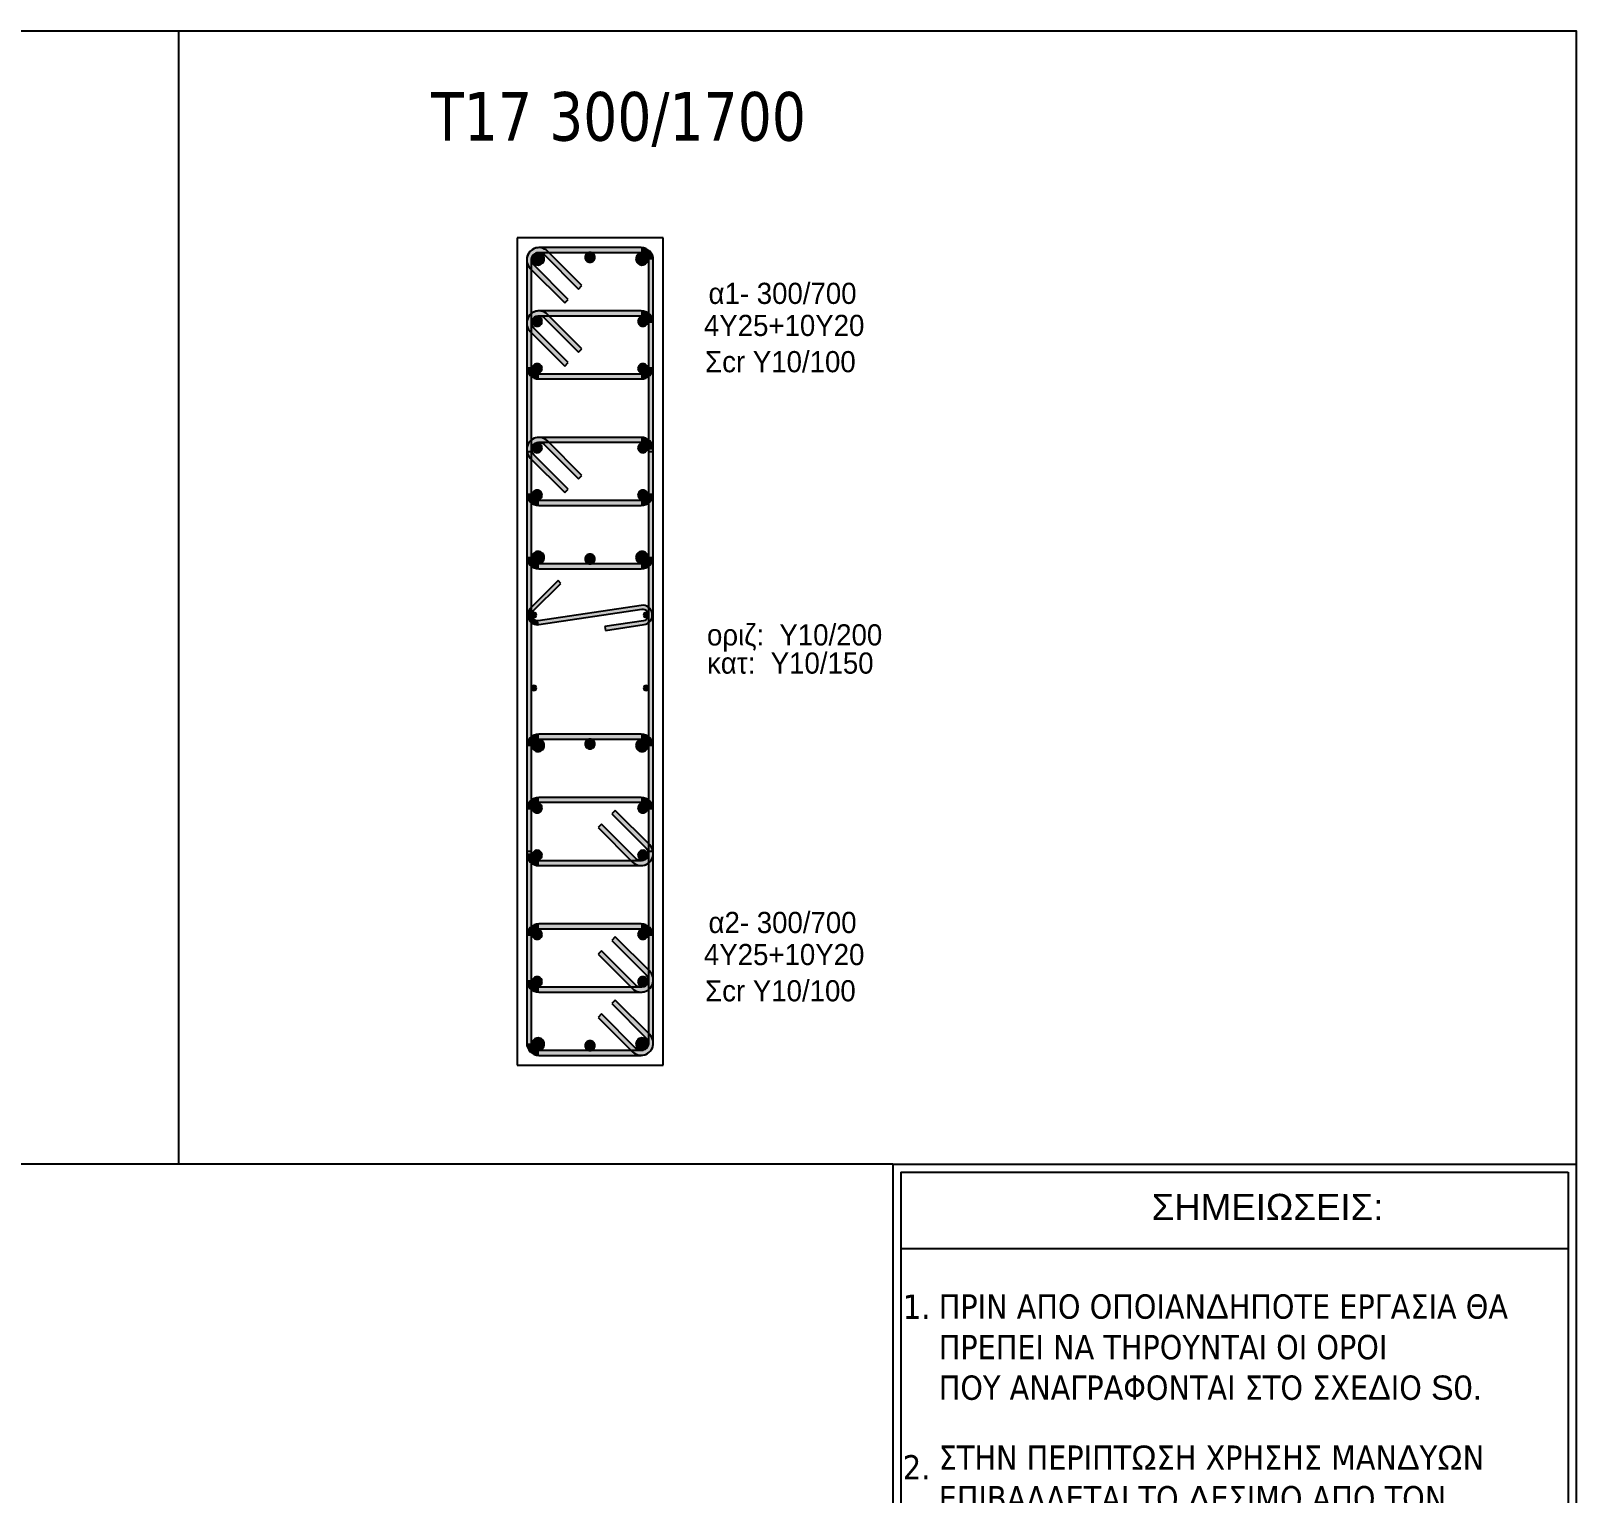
# Model space of a CAD drawing. Header units: millimetres. Extents: x -2171 to 1563, y -1758 to -1505.
# Drawn here: x -1523.4 to -1507.53, y -1605.28 to -1590.25 of the extents above; entities that cross this region are included whole.
import ezdxf

# ---------------------------------------------------------------- set-up
doc = ezdxf.new("R2010")
doc.units = ezdxf.units.MM
for name, color, linetype in [('-S-A3 PAGE', 3, 'Continuous'), ('-S_TEXT', 3, 'Continuous'), ('Col_Det', 7, 'Continuous'), ('Col_Det_Fill', 7, 'Continuous'), ('Geo_Col_Pro_1', 7, 'Continuous'), ('pinakaki', 153, 'Continuous')]:
    doc.layers.add(name, color=color, linetype=linetype)
doc.styles.add('S1Arl22_b_934_161', font='arial.ttf', dxfattribs={"width": 0.933629, "height": 0.002175})
doc.styles.get("Standard").update_dxf_attribs({"font": 'tahoma.ttf'})

# ---------------------------------------------------------------- blocks, each defined once
blk = doc.blocks.new('PINAKAKI')
at = {"layer": '-S-A3 PAGE', "ltscale": 5}
blk.add_line((121995.588, -208359.262), (121988.733, -208359.262), dxfattribs=at)
at = {"color": 0}
for p, q in [((121988.65, -208358.392), (121988.65, -208373.351)), ((121988.65, -208358.392), (121995.67, -208358.392)), ((121995.67, -208358.392), (121995.669, -208370.631)), ((121988.733, -208358.475), (121988.733, -208370.548)), ((121988.733, -208358.475), (121995.588, -208358.475)), ((121995.588, -208358.475), (121995.588, -208370.548))]:
    blk.add_line(p, q, dxfattribs=at)
at = {"layer": '-S_TEXT', "color": 3}
for s, p in [('1.', (121988.755, -208359.983)), ('2.', (121988.755, -208361.633))]:
    blk.add_text(s, height=0.25, dxfattribs=at).set_placement(p)
at = {"layer": '-S_TEXT', "color": 3, "char_height": 0.25, "attachment_point": 1}
for s, insert in [('ΠΡΙΝ ΑΠΟ ΟΠΟΙΑΝ{\\fArial|b0|i0|c186|p34;Δ}ΗΠΟΤΕ ΕΡΓΑΣΙΑ ΘΑ ΠΡΕΠΕΙ ΝΑ ΤΗΡΟΥΝΤΑΙ ΟΙ ΟΡΟΙ\\PΠΟΥ ΑΝΑΓΡΑΦΟΝΤΑΙ ΣΤΟ ΣΧΕ{\\fArial|b0|i0|c186|p34;Δ}ΙΟ {\\fArial|b0|i0|c186|p34;S0.}', (121989.123, -208359.731)), ('ΣΤΗΝ ΠΕΡΙΠΤ{\\fArial|b0|i0|c186|p34;Ω}ΣΗ ΧΡΗΣΗΣ ΜΑΝ{\\fArial|b0|i0|c186|p34;Δ}Υ{\\fArial|b0|i0|c186|p34;Ω}Ν ΕΠΙΒΑΛΛΕΤΑΙ ΤΟ {\\fArial|b0|i0|c186|p34;Δ}ΕΣΙΜΟ ΑΠΟ ΤΟΝ ΤΕΧΝΙΚΟ ΟΠΛΙΣΜΟΥ {\\fArial|b0|i0|c186|p34;(}ΣΙ{\\fArial|b0|i0|c186|p34;Δ}ΕΡΑ{\\fArial|b0|i0|c186|p34;) }ΚΑΤΑ ΜΗΚΟΣ ΤΟΥ {\\fArial|b0|i0|c186|p34;Δ}ΟΜΙΚΟΥ ΣΤΟΙΧΕΙΟΥ ΜΕ ΤΟΝ {\\fArial|b0|i0|c186|p34;Δ}ΙΑΜΗΚΗ ΟΠΛΙΣΜΟ{\\fArial|b0|i0|c186|p34;- }ΒΛΕΠ{\\fArial|b0|i0|c186|p34;Ω }ΣΧΕ{\\fArial|b0|i0|c186|p34;Δ}ΙΑ ΛΕΠΤΟΜΕΡΕΙΩΝ', (121989.123, -208361.284))]:
    blk.add_mtext_dynamic_manual_height_columns(s, width=6.38621, gutter_width=1, heights=[0], dxfattribs=dict(at, insert=insert))
at = {"layer": 'pinakaki', "ltscale": 0.005, "insert": (121991.31, -208358.698), "char_height": 0.26955, "width": 6.67467, "attachment_point": 1}
blk.add_mtext('{\\fArial|b0|i0|c161|p34;ΣΗΜΕΙΩΣΕΙΣ:}', dxfattribs=at)

msp = doc.modelspace()

# ---------------------------------------------------------------- hatches: boundary and pattern name
at = {"layer": 'Col_Det_Fill'}
for color, points in [(252, [(-1518.13, -1592.5488), (-1518.0946, -1592.5134, 0.6681786), (-1518.308, -1592.6018), (-1518.258, -1592.6018, -0.6681786)]), (252, [(-1518.183, -1592.5268), (-1518.183, -1592.4768, 0.6681786), (-1518.2714, -1592.6902), (-1518.236, -1592.6549, -0.6681786)]), (12, [(-1518.1918, -1592.5305, 0.4142136), (-1518.2543, -1592.593, 0.4142136), (-1518.1918, -1592.6555, 0.4142136), (-1518.1293, -1592.593, 0.4142136)]), (252, [(-1517.133, -1592.5268), (-1517.133, -1592.4768), (-1518.183, -1592.4768), (-1518.183, -1592.5268)]), (252, [(-1517.7764, -1592.9023), (-1517.7411, -1592.867), (-1518.0946, -1592.5134), (-1518.13, -1592.5488)]), (12, [(-1517.658, -1592.5268, 0.4142136), (-1517.708, -1592.5768, 0.4142136), (-1517.658, -1592.6268, 0.4142136), (-1517.608, -1592.5768, 0.4142136)]), (12, [(-1517.1242, -1592.5305, 0.4142136), (-1517.1867, -1592.593, 0.4142136), (-1517.1242, -1592.6555, 0.4142136), (-1517.0617, -1592.593, 0.4142136)]), (252, [(-1517.058, -1592.6018), (-1517.008, -1592.6018, 0.4142136), (-1517.133, -1592.4768), (-1517.133, -1592.5268, -0.4142136)]), (252, [(-1518.258, -1592.6018), (-1518.308, -1592.6018), (-1518.308, -1595.6518), (-1518.258, -1595.6518)]), (252, [(-1518.236, -1592.6549), (-1518.2714, -1592.6902), (-1517.9178, -1593.0438), (-1517.8825, -1593.0084)]), (252, [(-1517.058, -1595.6518), (-1517.008, -1595.6518), (-1517.008, -1592.6018), (-1517.058, -1592.6018)]), (252, [(-1518.13, -1593.1988), (-1518.0946, -1593.1634, 0.6681786), (-1518.308, -1593.2518), (-1518.258, -1593.2518, -0.6681786)]), (252, [(-1518.183, -1593.1768), (-1518.183, -1593.1268, 0.6681786), (-1518.2714, -1593.3402), (-1518.236, -1593.3049, -0.6681786)]), (252, [(-1517.133, -1593.1768), (-1517.133, -1593.1268), (-1518.183, -1593.1268), (-1518.183, -1593.1768)]), (252, [(-1517.7764, -1593.5523), (-1517.7411, -1593.517), (-1518.0946, -1593.1634), (-1518.13, -1593.1988)]), (252, [(-1517.058, -1593.2518), (-1517.008, -1593.2518, 0.4142136), (-1517.133, -1593.1268), (-1517.133, -1593.1768, -0.4142136)]), (252, [(-1518.258, -1593.2518), (-1518.308, -1593.2518), (-1518.308, -1593.7018), (-1518.258, -1593.7018)]), (252, [(-1518.236, -1593.3049), (-1518.2714, -1593.3402), (-1517.9178, -1593.6938), (-1517.8825, -1593.6584)]), (56, [(-1518.2007, -1593.1841, 0.4142136), (-1518.2507, -1593.2341, 0.4142136), (-1518.2007, -1593.2841, 0.4142136), (-1518.1507, -1593.2341, 0.4142136)]), (56, [(-1517.1153, -1593.1841, 0.4142136), (-1517.1653, -1593.2341, 0.4142136), (-1517.1153, -1593.2841, 0.4142136), (-1517.0653, -1593.2341, 0.4142136)]), (252, [(-1517.058, -1593.7018), (-1517.008, -1593.7018), (-1517.008, -1593.2518), (-1517.058, -1593.2518)]), (252, [(-1518.258, -1593.7018), (-1518.308, -1593.7018, 0.4142136), (-1518.183, -1593.8268), (-1518.183, -1593.7768, -0.4142136)]), (56, [(-1518.2007, -1593.6695, 0.4142136), (-1518.2507, -1593.7195, 0.4142136), (-1518.2007, -1593.7695, 0.4142136), (-1518.1507, -1593.7195, 0.4142136)]), (252, [(-1518.183, -1593.7768), (-1518.183, -1593.8268), (-1517.133, -1593.8268), (-1517.133, -1593.7768)]), (56, [(-1517.1153, -1593.6695, 0.4142136), (-1517.1653, -1593.7195, 0.4142136), (-1517.1153, -1593.7695, 0.4142136), (-1517.0653, -1593.7195, 0.4142136)]), (252, [(-1517.133, -1593.7768), (-1517.133, -1593.8268, 0.4142136), (-1517.008, -1593.7018), (-1517.058, -1593.7018, -0.4142136)]), (252, [(-1518.13, -1594.4988), (-1518.0946, -1594.4634, 0.6681786), (-1518.308, -1594.5518), (-1518.258, -1594.5518, -0.6681786)]), (252, [(-1518.183, -1594.4768), (-1518.183, -1594.4268, 0.6681786), (-1518.2714, -1594.6402), (-1518.236, -1594.6049, -0.6681786)]), (252, [(-1517.133, -1594.4768), (-1517.133, -1594.4268), (-1518.183, -1594.4268), (-1518.183, -1594.4768)]), (252, [(-1517.058, -1594.5518), (-1517.008, -1594.5518, 0.4142136), (-1517.133, -1594.4268), (-1517.133, -1594.4768, -0.4142136)]), (252, [(-1518.258, -1594.5518), (-1518.308, -1594.5518), (-1518.308, -1595.0018), (-1518.258, -1595.0018)]), (252, [(-1518.258, -1594.5753), (-1518.308, -1594.5753), (-1518.308, -1598.6784), (-1518.258, -1598.6784)]), (56, [(-1518.2007, -1594.4841, 0.4142136), (-1518.2507, -1594.5341, 0.4142136), (-1518.2007, -1594.5841, 0.4142136), (-1518.1507, -1594.5341, 0.4142136)]), (252, [(-1517.7764, -1594.8523), (-1517.7411, -1594.817), (-1518.0946, -1594.4634), (-1518.13, -1594.4988)]), (56, [(-1517.1153, -1594.4841, 0.4142136), (-1517.1653, -1594.5341, 0.4142136), (-1517.1153, -1594.5841, 0.4142136), (-1517.0653, -1594.5341, 0.4142136)]), (252, [(-1517.058, -1595.0018), (-1517.008, -1595.0018), (-1517.008, -1594.5518), (-1517.058, -1594.5518)]), (252, [(-1517.058, -1598.6784), (-1517.008, -1598.6784), (-1517.008, -1594.5753), (-1517.058, -1594.5753)]), (252, [(-1518.236, -1594.6049), (-1518.2714, -1594.6402), (-1517.9178, -1594.9938), (-1517.8825, -1594.9584)]), (252, [(-1518.258, -1595.0018), (-1518.308, -1595.0018, 0.4142136), (-1518.183, -1595.1268), (-1518.183, -1595.0768, -0.4142136)]), (56, [(-1518.2007, -1594.9695, 0.4142136), (-1518.2507, -1595.0195, 0.4142136), (-1518.2007, -1595.0695, 0.4142136), (-1518.1507, -1595.0195, 0.4142136)]), (56, [(-1517.1153, -1594.9695, 0.4142136), (-1517.1653, -1595.0195, 0.4142136), (-1517.1153, -1595.0695, 0.4142136), (-1517.0653, -1595.0195, 0.4142136)]), (252, [(-1517.133, -1595.0768), (-1517.133, -1595.1268, 0.4142136), (-1517.008, -1595.0018), (-1517.058, -1595.0018, -0.4142136)]), (252, [(-1518.183, -1595.0768), (-1518.183, -1595.1268), (-1517.133, -1595.1268), (-1517.133, -1595.0768)]), (252, [(-1518.258, -1595.6518), (-1518.308, -1595.6518, 0.4142136), (-1518.183, -1595.7768), (-1518.183, -1595.7268, -0.4142136)]), (12, [(-1518.1918, -1595.5982, 0.4142136), (-1518.2543, -1595.6607, 0.4142136), (-1518.1918, -1595.7232, 0.4142136), (-1518.1293, -1595.6607, 0.4142136)]), (12, [(-1517.658, -1595.6268, 0.4142136), (-1517.708, -1595.6768, 0.4142136), (-1517.658, -1595.7268, 0.4142136), (-1517.608, -1595.6768, 0.4142136)]), (12, [(-1517.1242, -1595.5982, 0.4142136), (-1517.1867, -1595.6607, 0.4142136), (-1517.1242, -1595.7232, 0.4142136), (-1517.0617, -1595.6607, 0.4142136)]), (252, [(-1517.133, -1595.7268), (-1517.133, -1595.7768, 0.4142136), (-1517.008, -1595.6518), (-1517.058, -1595.6518, -0.4142136)]), (252, [(-1518.183, -1595.7268), (-1518.183, -1595.7768), (-1517.133, -1595.7768), (-1517.133, -1595.7268)]), (252, [(-1518.2687, -1596.1814), (-1518.2404, -1596.2097), (-1517.9576, -1595.9268), (-1517.9859, -1595.8985)]), (252, [(-1518.1832, -1596.351), (-1518.1891, -1596.3114, -0.7233449), (-1518.2404, -1596.2097), (-1518.2687, -1596.1814, 0.7233449)]), (252, [(-1517.1269, -1596.1927), (-1517.1328, -1596.1532), (-1518.1891, -1596.3114), (-1518.1832, -1596.351)]), (252, [(-1517.1091, -1596.3114), (-1517.1032, -1596.351, 1), (-1517.1328, -1596.1532), (-1517.1269, -1596.1927, -1)]), (133, [(-1518.233, -1596.2771, 0.4142136), (-1518.208, -1596.2521, 0.4142136), (-1518.233, -1596.2271, 0.4142136), (-1518.258, -1596.2521, 0.4142136)]), (252, [(-1517.5047, -1596.3707), (-1517.4988, -1596.4102), (-1517.1032, -1596.351), (-1517.1091, -1596.3114)]), (133, [(-1517.083, -1596.2771, 0.4142136), (-1517.058, -1596.2521, 0.4142136), (-1517.083, -1596.2271, 0.4142136), (-1517.108, -1596.2521, 0.4142136)]), (133, [(-1518.233, -1597.0266, 0.4142136), (-1518.208, -1597.0016, 0.4142136), (-1518.233, -1596.9766, 0.4142136), (-1518.258, -1597.0016, 0.4142136)]), (133, [(-1517.083, -1597.0266, 0.4142136), (-1517.058, -1597.0016, 0.4142136), (-1517.083, -1596.9766, 0.4142136), (-1517.108, -1597.0016, 0.4142136)]), (252, [(-1518.183, -1597.5268), (-1518.183, -1597.4768, 0.4142136), (-1518.308, -1597.6018), (-1518.258, -1597.6018, -0.4142136)]), (252, [(-1518.258, -1597.6018), (-1518.308, -1597.6018), (-1518.308, -1600.6518), (-1518.258, -1600.6518)]), (12, [(-1518.1918, -1597.6555, 0.4142136), (-1518.1293, -1597.593, 0.4142136), (-1518.1918, -1597.5305, 0.4142136), (-1518.2543, -1597.593, 0.4142136)]), (252, [(-1517.133, -1597.5268), (-1517.133, -1597.4768), (-1518.183, -1597.4768), (-1518.183, -1597.5268)]), (12, [(-1517.658, -1597.6268, 0.4142136), (-1517.608, -1597.5768, 0.4142136), (-1517.658, -1597.5268, 0.4142136), (-1517.708, -1597.5768, 0.4142136)]), (12, [(-1517.1242, -1597.6555, 0.4142136), (-1517.0617, -1597.593, 0.4142136), (-1517.1242, -1597.5305, 0.4142136), (-1517.1867, -1597.593, 0.4142136)]), (252, [(-1517.058, -1597.6018), (-1517.008, -1597.6018, 0.4142136), (-1517.133, -1597.4768), (-1517.133, -1597.5268, -0.4142136)]), (252, [(-1517.058, -1600.6518), (-1517.008, -1600.6518), (-1517.008, -1597.6018), (-1517.058, -1597.6018)]), (252, [(-1518.183, -1598.1768), (-1518.183, -1598.1268, 0.4142136), (-1518.308, -1598.2518), (-1518.258, -1598.2518, -0.4142136)]), (56, [(-1518.2007, -1598.2841, 0.4142136), (-1518.1507, -1598.2341, 0.4142136), (-1518.2007, -1598.1841, 0.4142136), (-1518.2507, -1598.2341, 0.4142136)]), (252, [(-1517.133, -1598.1768), (-1517.133, -1598.1268), (-1518.183, -1598.1268), (-1518.183, -1598.1768)]), (56, [(-1517.1153, -1598.2841, 0.4142136), (-1517.0653, -1598.2341, 0.4142136), (-1517.1153, -1598.1841, 0.4142136), (-1517.1653, -1598.2341, 0.4142136)]), (252, [(-1517.058, -1598.2518), (-1517.008, -1598.2518, 0.4142136), (-1517.133, -1598.1268), (-1517.133, -1598.1768, -0.4142136)]), (252, [(-1518.258, -1598.2518), (-1518.308, -1598.2518), (-1518.308, -1598.7018), (-1518.258, -1598.7018)]), (252, [(-1517.5396, -1598.4013), (-1517.5749, -1598.4367), (-1517.2214, -1598.7902), (-1517.186, -1598.7549)]), (252, [(-1517.08, -1598.6488), (-1517.0446, -1598.6134), (-1517.3982, -1598.2599), (-1517.4335, -1598.2952)]), (252, [(-1517.058, -1598.7018), (-1517.008, -1598.7018), (-1517.008, -1598.2518), (-1517.058, -1598.2518)]), (252, [(-1518.258, -1598.7018), (-1518.308, -1598.7018, 0.4142136), (-1518.183, -1598.8268), (-1518.183, -1598.7768, -0.4142136)]), (56, [(-1518.2007, -1598.7695, 0.4142136), (-1518.1507, -1598.7195, 0.4142136), (-1518.2007, -1598.6695, 0.4142136), (-1518.2507, -1598.7195, 0.4142136)]), (252, [(-1517.186, -1598.7549), (-1517.2214, -1598.7902, 0.6681786), (-1517.008, -1598.7018), (-1517.058, -1598.7018, -0.6681786)]), (56, [(-1517.1153, -1598.7695, 0.4142136), (-1517.0653, -1598.7195, 0.4142136), (-1517.1153, -1598.6695, 0.4142136), (-1517.1653, -1598.7195, 0.4142136)]), (252, [(-1517.133, -1598.7768), (-1517.133, -1598.8268, 0.6681786), (-1517.0446, -1598.6134), (-1517.08, -1598.6488, -0.6681786)]), (252, [(-1518.183, -1598.7768), (-1518.183, -1598.8268), (-1517.133, -1598.8268), (-1517.133, -1598.7768)]), (252, [(-1518.183, -1599.4768), (-1518.183, -1599.4268, 0.4142136), (-1518.308, -1599.5518), (-1518.258, -1599.5518, -0.4142136)]), (56, [(-1518.2007, -1599.5841, 0.4142136), (-1518.1507, -1599.5341, 0.4142136), (-1518.2007, -1599.4841, 0.4142136), (-1518.2507, -1599.5341, 0.4142136)]), (252, [(-1517.133, -1599.4768), (-1517.133, -1599.4268), (-1518.183, -1599.4268), (-1518.183, -1599.4768)]), (56, [(-1517.1153, -1599.5841, 0.4142136), (-1517.0653, -1599.5341, 0.4142136), (-1517.1153, -1599.4841, 0.4142136), (-1517.1653, -1599.5341, 0.4142136)]), (252, [(-1517.058, -1599.5518), (-1517.008, -1599.5518, 0.4142136), (-1517.133, -1599.4268), (-1517.133, -1599.4768, -0.4142136)]), (252, [(-1518.258, -1599.5518), (-1518.308, -1599.5518), (-1518.308, -1600.0018), (-1518.258, -1600.0018)]), (252, [(-1517.08, -1599.9488), (-1517.0446, -1599.9134), (-1517.3982, -1599.5599), (-1517.4335, -1599.5952)]), (252, [(-1517.058, -1600.0018), (-1517.008, -1600.0018), (-1517.008, -1599.5518), (-1517.058, -1599.5518)]), (252, [(-1517.5396, -1599.7013), (-1517.5749, -1599.7367), (-1517.2214, -1600.0902), (-1517.186, -1600.0549)]), (56, [(-1518.2007, -1600.0695, 0.4142136), (-1518.1507, -1600.0195, 0.4142136), (-1518.2007, -1599.9695, 0.4142136), (-1518.2507, -1600.0195, 0.4142136)]), (56, [(-1517.1153, -1600.0695, 0.4142136), (-1517.0653, -1600.0195, 0.4142136), (-1517.1153, -1599.9695, 0.4142136), (-1517.1653, -1600.0195, 0.4142136)]), (252, [(-1517.133, -1600.0768), (-1517.133, -1600.1268, 0.6681786), (-1517.0446, -1599.9134), (-1517.08, -1599.9488, -0.6681786)]), (252, [(-1518.258, -1600.0018), (-1518.308, -1600.0018, 0.4142136), (-1518.183, -1600.1268), (-1518.183, -1600.0768, -0.4142136)]), (252, [(-1518.183, -1600.0768), (-1518.183, -1600.1268), (-1517.133, -1600.1268), (-1517.133, -1600.0768)]), (252, [(-1517.186, -1600.0549), (-1517.2214, -1600.0902, 0.6681786), (-1517.008, -1600.0018), (-1517.058, -1600.0018, -0.6681786)]), (252, [(-1517.08, -1600.5988), (-1517.0446, -1600.5634), (-1517.3982, -1600.2099), (-1517.4335, -1600.2452)]), (252, [(-1517.5396, -1600.3513), (-1517.5749, -1600.3867), (-1517.2214, -1600.7402), (-1517.186, -1600.7049)]), (12, [(-1518.1918, -1600.7232, 0.4142136), (-1518.1293, -1600.6607, 0.4142136), (-1518.1918, -1600.5982, 0.4142136), (-1518.2543, -1600.6607, 0.4142136)]), (12, [(-1517.658, -1600.7268, 0.4142136), (-1517.608, -1600.6768, 0.4142136), (-1517.658, -1600.6268, 0.4142136), (-1517.708, -1600.6768, 0.4142136)]), (12, [(-1517.1242, -1600.7232, 0.4142136), (-1517.0617, -1600.6607, 0.4142136), (-1517.1242, -1600.5982, 0.4142136), (-1517.1867, -1600.6607, 0.4142136)]), (252, [(-1517.133, -1600.7268), (-1517.133, -1600.7768, 0.6681786), (-1517.0446, -1600.5634), (-1517.08, -1600.5988, -0.6681786)]), (252, [(-1518.258, -1600.6518), (-1518.308, -1600.6518, 0.4142136), (-1518.183, -1600.7768), (-1518.183, -1600.7268, -0.4142136)]), (252, [(-1518.183, -1600.7268), (-1518.183, -1600.7768), (-1517.133, -1600.7768), (-1517.133, -1600.7268)]), (252, [(-1517.186, -1600.7049), (-1517.2214, -1600.7402, 0.6681786), (-1517.008, -1600.6518), (-1517.058, -1600.6518, -0.6681786)])]:
    msp.add_hatch(color=color, dxfattribs=at).paths.add_polyline_path(points)

# ---------------------------------------------------------------- linework, layer by layer
at = {"layer": '-S_TEXT', "ltscale": 5}
msp.add_lwpolyline([(-1565.6761, -1590.2497), (-1507.5286, -1590.2497), (-1507.5286, -1630.2944), (-1565.6761, -1630.2944)], close=True, dxfattribs=at)
at = {"layer": 'Col_Det', "color": 7}
for points in [[(-1516.908, -1592.3768), (-1518.408, -1592.3768)], [(-1518.408, -1592.3768), (-1518.408, -1600.8768)], [(-1516.908, -1600.8768), (-1516.908, -1592.3768)], [(-1517.133, -1592.4768), (-1518.183, -1592.4768)], [(-1518.183, -1592.5268), (-1517.133, -1592.5268)], [(-1517.7411, -1592.867), (-1518.0946, -1592.5134)], [(-1518.308, -1592.6018), (-1518.308, -1595.6518)], [(-1518.2714, -1592.6902), (-1517.9178, -1593.0438)], [(-1518.258, -1595.6518), (-1518.258, -1592.6018)], [(-1517.8825, -1593.0084), (-1518.236, -1592.6549)], [(-1518.13, -1592.5488), (-1517.7764, -1592.9023)], [(-1517.058, -1592.6018), (-1517.058, -1595.6518)], [(-1517.008, -1595.6518), (-1517.008, -1592.6018)], [(-1517.9178, -1593.0438), (-1517.8825, -1593.0084)], [(-1517.7764, -1592.9023), (-1517.7411, -1592.867)], [(-1517.133, -1593.1268), (-1518.183, -1593.1268)], [(-1517.7411, -1593.517), (-1518.0946, -1593.1634)], [(-1518.308, -1593.2518), (-1518.308, -1593.7018)], [(-1518.258, -1593.7018), (-1518.258, -1593.2518)], [(-1517.8825, -1593.6584), (-1518.236, -1593.3049)], [(-1518.183, -1593.1768), (-1517.133, -1593.1768)], [(-1518.13, -1593.1988), (-1517.7764, -1593.5523)], [(-1517.058, -1593.2518), (-1517.058, -1593.7018)], [(-1517.008, -1593.7018), (-1517.008, -1593.2518)], [(-1518.2714, -1593.3402), (-1517.9178, -1593.6938)], [(-1517.7764, -1593.5523), (-1517.7411, -1593.517)], [(-1517.133, -1593.7768), (-1518.183, -1593.7768)], [(-1517.9178, -1593.6938), (-1517.8825, -1593.6584)], [(-1518.183, -1593.8268), (-1517.133, -1593.8268)], [(-1517.133, -1594.4268), (-1518.183, -1594.4268)], [(-1518.308, -1594.5518), (-1518.308, -1595.0018)], [(-1518.258, -1594.5753), (-1518.308, -1594.5753)], [(-1518.308, -1594.5753), (-1518.308, -1598.6784)], [(-1518.258, -1595.0018), (-1518.258, -1594.5518)], [(-1518.258, -1598.6784), (-1518.258, -1594.5753)], [(-1518.183, -1594.4768), (-1517.133, -1594.4768)], [(-1518.13, -1594.4988), (-1517.7764, -1594.8523)], [(-1517.7411, -1594.817), (-1518.0946, -1594.4634)], [(-1517.058, -1594.5518), (-1517.058, -1595.0018)], [(-1517.008, -1594.5753), (-1517.058, -1594.5753)], [(-1517.058, -1594.5753), (-1517.058, -1598.6784)], [(-1517.008, -1595.0018), (-1517.008, -1594.5518)], [(-1517.008, -1598.6784), (-1517.008, -1594.5753)], [(-1518.2714, -1594.6402), (-1517.9178, -1594.9938)], [(-1517.8825, -1594.9584), (-1518.236, -1594.6049)], [(-1517.7764, -1594.8523), (-1517.7411, -1594.817)], [(-1517.9178, -1594.9938), (-1517.8825, -1594.9584)], [(-1517.133, -1595.0768), (-1518.183, -1595.0768)], [(-1518.183, -1595.1268), (-1517.133, -1595.1268)], [(-1517.133, -1595.7268), (-1518.183, -1595.7268)], [(-1518.183, -1595.7768), (-1517.133, -1595.7768)], [(-1517.9859, -1595.8985), (-1518.2687, -1596.1814)], [(-1518.2404, -1596.2097), (-1517.9576, -1595.9268)], [(-1517.9576, -1595.9268), (-1517.9859, -1595.8985)], [(-1517.1328, -1596.1532), (-1518.1891, -1596.3114)], [(-1518.1832, -1596.351), (-1517.1269, -1596.1927)], [(-1517.1091, -1596.3114), (-1517.5047, -1596.3707)], [(-1517.5047, -1596.3707), (-1517.4988, -1596.4102)], [(-1517.4988, -1596.4102), (-1517.1032, -1596.351)], [(-1518.308, -1597.6018), (-1518.308, -1600.6518)], [(-1518.258, -1600.6518), (-1518.258, -1597.6018)], [(-1517.133, -1597.4768), (-1518.183, -1597.4768)], [(-1518.183, -1597.5268), (-1517.133, -1597.5268)], [(-1517.058, -1597.6018), (-1517.058, -1600.6518)], [(-1517.008, -1600.6518), (-1517.008, -1597.6018)], [(-1517.133, -1598.1268), (-1518.183, -1598.1268)], [(-1518.183, -1598.1768), (-1517.133, -1598.1768)], [(-1518.308, -1598.2518), (-1518.308, -1598.7018)], [(-1518.258, -1598.7018), (-1518.258, -1598.2518)], [(-1517.5396, -1598.4013), (-1517.5749, -1598.4367)], [(-1517.186, -1598.7549), (-1517.5396, -1598.4013)], [(-1517.3982, -1598.2599), (-1517.4335, -1598.2952)], [(-1517.4335, -1598.2952), (-1517.08, -1598.6488)], [(-1517.0446, -1598.6134), (-1517.3982, -1598.2599)], [(-1517.058, -1598.2518), (-1517.058, -1598.7018)], [(-1517.008, -1598.7018), (-1517.008, -1598.2518)], [(-1517.5749, -1598.4367), (-1517.2214, -1598.7902)], [(-1518.308, -1598.6784), (-1518.258, -1598.6784)], [(-1517.058, -1598.6784), (-1517.008, -1598.6784)], [(-1517.133, -1598.7768), (-1518.183, -1598.7768)], [(-1518.183, -1598.8268), (-1517.133, -1598.8268)], [(-1517.133, -1599.4268), (-1518.183, -1599.4268)], [(-1518.183, -1599.4768), (-1517.133, -1599.4768)], [(-1518.308, -1599.5518), (-1518.308, -1600.0018)], [(-1518.258, -1600.0018), (-1518.258, -1599.5518)], [(-1517.3982, -1599.5599), (-1517.4335, -1599.5952)], [(-1517.4335, -1599.5952), (-1517.08, -1599.9488)], [(-1517.0446, -1599.9134), (-1517.3982, -1599.5599)], [(-1517.058, -1599.5518), (-1517.058, -1600.0018)], [(-1517.008, -1600.0018), (-1517.008, -1599.5518)], [(-1517.5396, -1599.7013), (-1517.5749, -1599.7367)], [(-1517.5749, -1599.7367), (-1517.2214, -1600.0902)], [(-1517.186, -1600.0549), (-1517.5396, -1599.7013)], [(-1517.133, -1600.0768), (-1518.183, -1600.0768)], [(-1518.183, -1600.1268), (-1517.133, -1600.1268)], [(-1517.3982, -1600.2099), (-1517.4335, -1600.2452)], [(-1517.4335, -1600.2452), (-1517.08, -1600.5988)], [(-1517.0446, -1600.5634), (-1517.3982, -1600.2099)], [(-1517.5396, -1600.3513), (-1517.5749, -1600.3867)], [(-1517.5749, -1600.3867), (-1517.2214, -1600.7402)], [(-1517.186, -1600.7049), (-1517.5396, -1600.3513)], [(-1517.133, -1600.7268), (-1518.183, -1600.7268)], [(-1518.183, -1600.7768), (-1517.133, -1600.7768)], [(-1518.408, -1600.8768), (-1516.908, -1600.8768)]]:
    msp.add_lwpolyline(points, dxfattribs=at)
for points in [[(-1518.0946, -1592.5134, 0.6681786), (-1518.308, -1592.6018)], [(-1518.183, -1592.4768, 0.6681786), (-1518.2714, -1592.6902)], [(-1518.258, -1592.6018, -0.6681786), (-1518.13, -1592.5488, -0.6681786)], [(-1518.236, -1592.6549, -0.6681786), (-1518.183, -1592.5268, -0.6681786)], [(-1518.1918, -1592.5305, 0.4142136), (-1518.2543, -1592.593, 0.4142136)], [(-1518.1293, -1592.593, 0.4142136), (-1518.1918, -1592.5305, 0.4142136)], [(-1517.658, -1592.5268, 0.4142136), (-1517.708, -1592.5768, 0.4142136)], [(-1517.608, -1592.5768, 0.4142136), (-1517.658, -1592.5268, 0.4142136)], [(-1517.1242, -1592.5305, 0.4142136), (-1517.1867, -1592.593, 0.4142136)], [(-1517.008, -1592.6018, 0.4142136), (-1517.133, -1592.4768)], [(-1517.133, -1592.5268, -0.4142136), (-1517.058, -1592.6018, -0.4142136)], [(-1517.0617, -1592.593, 0.4142136), (-1517.1242, -1592.5305, 0.4142136)], [(-1518.2543, -1592.593, 0.4142136), (-1518.1918, -1592.6555, 0.4142136)], [(-1518.1918, -1592.6555, 0.4142136), (-1518.1293, -1592.593, 0.4142136)], [(-1517.708, -1592.5768, 0.4142136), (-1517.658, -1592.6268, 0.4142136)], [(-1517.658, -1592.6268, 0.4142136), (-1517.608, -1592.5768, 0.4142136)], [(-1517.1867, -1592.593, 0.4142136), (-1517.1242, -1592.6555, 0.4142136)], [(-1517.1242, -1592.6555, 0.4142136), (-1517.0617, -1592.593, 0.4142136)], [(-1518.0946, -1593.1634, 0.6681786), (-1518.308, -1593.2518)], [(-1518.183, -1593.1268, 0.6681786), (-1518.2714, -1593.3402)], [(-1517.008, -1593.2518, 0.4142136), (-1517.133, -1593.1268)], [(-1518.258, -1593.2518, -0.6681786), (-1518.13, -1593.1988, -0.6681786)], [(-1518.236, -1593.3049, -0.6681786), (-1518.183, -1593.1768, -0.6681786)], [(-1518.2007, -1593.1841, 0.4142136), (-1518.2507, -1593.2341, 0.4142136)], [(-1518.2507, -1593.2341, 0.4142136), (-1518.2007, -1593.2841, 0.4142136)], [(-1518.1507, -1593.2341, 0.4142136), (-1518.2007, -1593.1841, 0.4142136)], [(-1518.2007, -1593.2841, 0.4142136), (-1518.1507, -1593.2341, 0.4142136)], [(-1517.1153, -1593.1841, 0.4142136), (-1517.1653, -1593.2341, 0.4142136)], [(-1517.1653, -1593.2341, 0.4142136), (-1517.1153, -1593.2841, 0.4142136)], [(-1517.133, -1593.1768, -0.4142136), (-1517.058, -1593.2518, -0.4142136)], [(-1517.0653, -1593.2341, 0.4142136), (-1517.1153, -1593.1841, 0.4142136)], [(-1517.1153, -1593.2841, 0.4142136), (-1517.0653, -1593.2341, 0.4142136)], [(-1518.308, -1593.7018, 0.4142136), (-1518.183, -1593.8268)], [(-1518.183, -1593.7768, -0.4142136), (-1518.258, -1593.7018, -0.4142136)], [(-1518.2007, -1593.6695, 0.4142136), (-1518.2507, -1593.7195, 0.4142136)], [(-1518.2507, -1593.7195, 0.4142136), (-1518.2007, -1593.7695, 0.4142136)], [(-1518.1507, -1593.7195, 0.4142136), (-1518.2007, -1593.6695, 0.4142136)], [(-1518.2007, -1593.7695, 0.4142136), (-1518.1507, -1593.7195, 0.4142136)], [(-1517.1153, -1593.6695, 0.4142136), (-1517.1653, -1593.7195, 0.4142136)], [(-1517.1653, -1593.7195, 0.4142136), (-1517.1153, -1593.7695, 0.4142136)], [(-1517.133, -1593.8268, 0.4142136), (-1517.008, -1593.7018)], [(-1517.058, -1593.7018, -0.4142136), (-1517.133, -1593.7768, -0.4142136)], [(-1517.0653, -1593.7195, 0.4142136), (-1517.1153, -1593.6695, 0.4142136)], [(-1517.1153, -1593.7695, 0.4142136), (-1517.0653, -1593.7195, 0.4142136)], [(-1518.0946, -1594.4634, 0.6681786), (-1518.308, -1594.5518)], [(-1518.183, -1594.4268, 0.6681786), (-1518.2714, -1594.6402)], [(-1517.008, -1594.5518, 0.4142136), (-1517.133, -1594.4268)], [(-1518.258, -1594.5518, -0.6681786), (-1518.13, -1594.4988, -0.6681786)], [(-1518.236, -1594.6049, -0.6681786), (-1518.183, -1594.4768, -0.6681786)], [(-1518.2007, -1594.4841, 0.4142136), (-1518.2507, -1594.5341, 0.4142136)], [(-1518.2507, -1594.5341, 0.4142136), (-1518.2007, -1594.5841, 0.4142136)], [(-1518.1507, -1594.5341, 0.4142136), (-1518.2007, -1594.4841, 0.4142136)], [(-1518.2007, -1594.5841, 0.4142136), (-1518.1507, -1594.5341, 0.4142136)], [(-1517.1153, -1594.4841, 0.4142136), (-1517.1653, -1594.5341, 0.4142136)], [(-1517.1653, -1594.5341, 0.4142136), (-1517.1153, -1594.5841, 0.4142136)], [(-1517.133, -1594.4768, -0.4142136), (-1517.058, -1594.5518, -0.4142136)], [(-1517.0653, -1594.5341, 0.4142136), (-1517.1153, -1594.4841, 0.4142136)], [(-1517.1153, -1594.5841, 0.4142136), (-1517.0653, -1594.5341, 0.4142136)], [(-1518.308, -1595.0018, 0.4142136), (-1518.183, -1595.1268)], [(-1518.183, -1595.0768, -0.4142136), (-1518.258, -1595.0018, -0.4142136)], [(-1518.2007, -1594.9695, 0.4142136), (-1518.2507, -1595.0195, 0.4142136)], [(-1518.2507, -1595.0195, 0.4142136), (-1518.2007, -1595.0695, 0.4142136)], [(-1518.1507, -1595.0195, 0.4142136), (-1518.2007, -1594.9695, 0.4142136)], [(-1518.2007, -1595.0695, 0.4142136), (-1518.1507, -1595.0195, 0.4142136)], [(-1517.1153, -1594.9695, 0.4142136), (-1517.1653, -1595.0195, 0.4142136)], [(-1517.1653, -1595.0195, 0.4142136), (-1517.1153, -1595.0695, 0.4142136)], [(-1517.133, -1595.1268, 0.4142136), (-1517.008, -1595.0018)], [(-1517.058, -1595.0018, -0.4142136), (-1517.133, -1595.0768, -0.4142136)], [(-1517.0653, -1595.0195, 0.4142136), (-1517.1153, -1594.9695, 0.4142136)], [(-1517.1153, -1595.0695, 0.4142136), (-1517.0653, -1595.0195, 0.4142136)], [(-1518.308, -1595.6518, 0.4142136), (-1518.183, -1595.7768)], [(-1518.183, -1595.7268, -0.4142136), (-1518.258, -1595.6518, -0.4142136)], [(-1518.1918, -1595.5982, 0.4142136), (-1518.2543, -1595.6607, 0.4142136)], [(-1518.2543, -1595.6607, 0.4142136), (-1518.1918, -1595.7232, 0.4142136)], [(-1518.1293, -1595.6607, 0.4142136), (-1518.1918, -1595.5982, 0.4142136)], [(-1518.1918, -1595.7232, 0.4142136), (-1518.1293, -1595.6607, 0.4142136)], [(-1517.658, -1595.6268, 0.4142136), (-1517.708, -1595.6768, 0.4142136)], [(-1517.708, -1595.6768, 0.4142136), (-1517.658, -1595.7268, 0.4142136)], [(-1517.608, -1595.6768, 0.4142136), (-1517.658, -1595.6268, 0.4142136)], [(-1517.658, -1595.7268, 0.4142136), (-1517.608, -1595.6768, 0.4142136)], [(-1517.1242, -1595.5982, 0.4142136), (-1517.1867, -1595.6607, 0.4142136)], [(-1517.1867, -1595.6607, 0.4142136), (-1517.1242, -1595.7232, 0.4142136)], [(-1517.133, -1595.7768, 0.4142136), (-1517.008, -1595.6518)], [(-1517.058, -1595.6518, -0.4142136), (-1517.133, -1595.7268, -0.4142136)], [(-1517.0617, -1595.6607, 0.4142136), (-1517.1242, -1595.5982, 0.4142136)], [(-1517.1242, -1595.7232, 0.4142136), (-1517.0617, -1595.6607, 0.4142136)], [(-1518.2687, -1596.1814, 0.7233449), (-1518.1832, -1596.351, 0.7233449)], [(-1517.1032, -1596.351, 1), (-1517.1328, -1596.1532)], [(-1518.1891, -1596.3114, -0.7233449), (-1518.2404, -1596.2097)], [(-1518.233, -1596.2271, 0.4142136), (-1518.258, -1596.2521, 0.4142136)], [(-1518.258, -1596.2521, 0.4142136), (-1518.233, -1596.2771, 0.4142136)], [(-1518.208, -1596.2521, 0.4142136), (-1518.233, -1596.2271, 0.4142136)], [(-1518.233, -1596.2771, 0.4142136), (-1518.208, -1596.2521, 0.4142136)], [(-1517.1269, -1596.1927, -1), (-1517.1091, -1596.3114, -1)], [(-1517.083, -1596.2271, 0.4142136), (-1517.108, -1596.2521, 0.4142136)], [(-1517.108, -1596.2521, 0.4142136), (-1517.083, -1596.2771, 0.4142136)], [(-1517.058, -1596.2521, 0.4142136), (-1517.083, -1596.2271, 0.4142136)], [(-1517.083, -1596.2771, 0.4142136), (-1517.058, -1596.2521, 0.4142136)], [(-1518.233, -1596.9766, 0.4142136), (-1518.258, -1597.0016, 0.4142136)], [(-1518.208, -1597.0016, 0.4142136), (-1518.233, -1596.9766, 0.4142136)], [(-1517.083, -1596.9766, 0.4142136), (-1517.108, -1597.0016, 0.4142136)], [(-1517.058, -1597.0016, 0.4142136), (-1517.083, -1596.9766, 0.4142136)], [(-1518.258, -1597.0016, 0.4142136), (-1518.233, -1597.0266, 0.4142136)], [(-1518.233, -1597.0266, 0.4142136), (-1518.208, -1597.0016, 0.4142136)], [(-1517.108, -1597.0016, 0.4142136), (-1517.083, -1597.0266, 0.4142136)], [(-1517.083, -1597.0266, 0.4142136), (-1517.058, -1597.0016, 0.4142136)], [(-1518.183, -1597.4768, 0.4142136), (-1518.308, -1597.6018)], [(-1518.258, -1597.6018, -0.4142136), (-1518.183, -1597.5268, -0.4142136)], [(-1518.1918, -1597.5305, 0.4142136), (-1518.2543, -1597.593, 0.4142136)], [(-1518.2543, -1597.593, 0.4142136), (-1518.1918, -1597.6555, 0.4142136)], [(-1518.1293, -1597.593, 0.4142136), (-1518.1918, -1597.5305, 0.4142136)], [(-1518.1918, -1597.6555, 0.4142136), (-1518.1293, -1597.593, 0.4142136)], [(-1517.658, -1597.5268, 0.4142136), (-1517.708, -1597.5768, 0.4142136)], [(-1517.708, -1597.5768, 0.4142136), (-1517.658, -1597.6268, 0.4142136)], [(-1517.608, -1597.5768, 0.4142136), (-1517.658, -1597.5268, 0.4142136)], [(-1517.658, -1597.6268, 0.4142136), (-1517.608, -1597.5768, 0.4142136)], [(-1517.1242, -1597.5305, 0.4142136), (-1517.1867, -1597.593, 0.4142136)], [(-1517.1867, -1597.593, 0.4142136), (-1517.1242, -1597.6555, 0.4142136)], [(-1517.008, -1597.6018, 0.4142136), (-1517.133, -1597.4768)], [(-1517.133, -1597.5268, -0.4142136), (-1517.058, -1597.6018, -0.4142136)], [(-1517.0617, -1597.593, 0.4142136), (-1517.1242, -1597.5305, 0.4142136)], [(-1517.1242, -1597.6555, 0.4142136), (-1517.0617, -1597.593, 0.4142136)], [(-1518.183, -1598.1268, 0.4142136), (-1518.308, -1598.2518)], [(-1518.258, -1598.2518, -0.4142136), (-1518.183, -1598.1768, -0.4142136)], [(-1518.2007, -1598.1841, 0.4142136), (-1518.2507, -1598.2341, 0.4142136)], [(-1518.2507, -1598.2341, 0.4142136), (-1518.2007, -1598.2841, 0.4142136)], [(-1518.1507, -1598.2341, 0.4142136), (-1518.2007, -1598.1841, 0.4142136)], [(-1518.2007, -1598.2841, 0.4142136), (-1518.1507, -1598.2341, 0.4142136)], [(-1517.1153, -1598.1841, 0.4142136), (-1517.1653, -1598.2341, 0.4142136)], [(-1517.1653, -1598.2341, 0.4142136), (-1517.1153, -1598.2841, 0.4142136)], [(-1517.008, -1598.2518, 0.4142136), (-1517.133, -1598.1268)], [(-1517.133, -1598.1768, -0.4142136), (-1517.058, -1598.2518, -0.4142136)], [(-1517.0653, -1598.2341, 0.4142136), (-1517.1153, -1598.1841, 0.4142136)], [(-1517.1153, -1598.2841, 0.4142136), (-1517.0653, -1598.2341, 0.4142136)], [(-1518.308, -1598.7018, 0.4142136), (-1518.183, -1598.8268)], [(-1518.183, -1598.7768, -0.4142136), (-1518.258, -1598.7018, -0.4142136)], [(-1518.2007, -1598.6695, 0.4142136), (-1518.2507, -1598.7195, 0.4142136)], [(-1518.2507, -1598.7195, 0.4142136), (-1518.2007, -1598.7695, 0.4142136)], [(-1518.1507, -1598.7195, 0.4142136), (-1518.2007, -1598.6695, 0.4142136)], [(-1518.2007, -1598.7695, 0.4142136), (-1518.1507, -1598.7195, 0.4142136)], [(-1517.2214, -1598.7902, 0.6681786), (-1517.008, -1598.7018)], [(-1517.058, -1598.7018, -0.6681786), (-1517.186, -1598.7549, -0.6681786)], [(-1517.1153, -1598.6695, 0.4142136), (-1517.1653, -1598.7195, 0.4142136)], [(-1517.1653, -1598.7195, 0.4142136), (-1517.1153, -1598.7695, 0.4142136)], [(-1517.133, -1598.8268, 0.6681786), (-1517.0446, -1598.6134)], [(-1517.08, -1598.6488, -0.6681786), (-1517.133, -1598.7768, -0.6681786)], [(-1517.0653, -1598.7195, 0.4142136), (-1517.1153, -1598.6695, 0.4142136)], [(-1517.1153, -1598.7695, 0.4142136), (-1517.0653, -1598.7195, 0.4142136)], [(-1518.183, -1599.4268, 0.4142136), (-1518.308, -1599.5518)], [(-1518.258, -1599.5518, -0.4142136), (-1518.183, -1599.4768, -0.4142136)], [(-1518.2007, -1599.4841, 0.4142136), (-1518.2507, -1599.5341, 0.4142136)], [(-1518.1507, -1599.5341, 0.4142136), (-1518.2007, -1599.4841, 0.4142136)], [(-1517.1153, -1599.4841, 0.4142136), (-1517.1653, -1599.5341, 0.4142136)], [(-1517.008, -1599.5518, 0.4142136), (-1517.133, -1599.4268)], [(-1517.133, -1599.4768, -0.4142136), (-1517.058, -1599.5518, -0.4142136)], [(-1517.0653, -1599.5341, 0.4142136), (-1517.1153, -1599.4841, 0.4142136)], [(-1518.2507, -1599.5341, 0.4142136), (-1518.2007, -1599.5841, 0.4142136)], [(-1518.2007, -1599.5841, 0.4142136), (-1518.1507, -1599.5341, 0.4142136)], [(-1517.1653, -1599.5341, 0.4142136), (-1517.1153, -1599.5841, 0.4142136)], [(-1517.1153, -1599.5841, 0.4142136), (-1517.0653, -1599.5341, 0.4142136)], [(-1518.2007, -1599.9695, 0.4142136), (-1518.2507, -1600.0195, 0.4142136)], [(-1518.1507, -1600.0195, 0.4142136), (-1518.2007, -1599.9695, 0.4142136)], [(-1517.1153, -1599.9695, 0.4142136), (-1517.1653, -1600.0195, 0.4142136)], [(-1517.133, -1600.1268, 0.6681786), (-1517.0446, -1599.9134)], [(-1517.08, -1599.9488, -0.6681786), (-1517.133, -1600.0768, -0.6681786)], [(-1517.0653, -1600.0195, 0.4142136), (-1517.1153, -1599.9695, 0.4142136)], [(-1518.308, -1600.0018, 0.4142136), (-1518.183, -1600.1268)], [(-1518.183, -1600.0768, -0.4142136), (-1518.258, -1600.0018, -0.4142136)], [(-1518.2507, -1600.0195, 0.4142136), (-1518.2007, -1600.0695, 0.4142136)], [(-1518.2007, -1600.0695, 0.4142136), (-1518.1507, -1600.0195, 0.4142136)], [(-1517.2214, -1600.0902, 0.6681786), (-1517.008, -1600.0018)], [(-1517.058, -1600.0018, -0.6681786), (-1517.186, -1600.0549, -0.6681786)], [(-1517.1653, -1600.0195, 0.4142136), (-1517.1153, -1600.0695, 0.4142136)], [(-1517.1153, -1600.0695, 0.4142136), (-1517.0653, -1600.0195, 0.4142136)], [(-1518.1918, -1600.5982, 0.4142136), (-1518.2543, -1600.6607, 0.4142136)], [(-1518.1293, -1600.6607, 0.4142136), (-1518.1918, -1600.5982, 0.4142136)], [(-1517.658, -1600.6268, 0.4142136), (-1517.708, -1600.6768, 0.4142136)], [(-1517.608, -1600.6768, 0.4142136), (-1517.658, -1600.6268, 0.4142136)], [(-1517.1242, -1600.5982, 0.4142136), (-1517.1867, -1600.6607, 0.4142136)], [(-1517.133, -1600.7768, 0.6681786), (-1517.0446, -1600.5634)], [(-1517.08, -1600.5988, -0.6681786), (-1517.133, -1600.7268, -0.6681786)], [(-1517.0617, -1600.6607, 0.4142136), (-1517.1242, -1600.5982, 0.4142136)], [(-1518.308, -1600.6518, 0.4142136), (-1518.183, -1600.7768)], [(-1518.183, -1600.7268, -0.4142136), (-1518.258, -1600.6518, -0.4142136)], [(-1518.2543, -1600.6607, 0.4142136), (-1518.1918, -1600.7232, 0.4142136)], [(-1518.1918, -1600.7232, 0.4142136), (-1518.1293, -1600.6607, 0.4142136)], [(-1517.708, -1600.6768, 0.4142136), (-1517.658, -1600.7268, 0.4142136)], [(-1517.658, -1600.7268, 0.4142136), (-1517.608, -1600.6768, 0.4142136)], [(-1517.2214, -1600.7402, 0.6681786), (-1517.008, -1600.6518)], [(-1517.1867, -1600.6607, 0.4142136), (-1517.1242, -1600.7232, 0.4142136)], [(-1517.058, -1600.6518, -0.6681786), (-1517.186, -1600.7049, -0.6681786)], [(-1517.1242, -1600.7232, 0.4142136), (-1517.0617, -1600.6607, 0.4142136)]]:
    msp.add_lwpolyline(points, format="xyb", dxfattribs=at)
at = {"layer": 'Geo_Col_Pro_1', "color": 4, "linetype": 'Continuous', "ltscale": 0.5}
for p, q in [((-1521.8863, -1590.2497), (-1521.8863, -1601.8944)), ((-1514.5484, -1601.8944), (-1565.6761, -1601.8944))]:
    msp.add_line(p, q, dxfattribs=at)

# ---------------------------------------------------------------- block references
at = {"layer": '-S_TEXT', "linetype": 'Continuous', "ltscale": 0.5}
msp.add_blockref('PINAKAKI', (-123503.1988, 206756.498), dxfattribs=at)

# ---------------------------------------------------------------- texts
at = {"layer": 'Col_Det', "color": 7, "style": 'S1Arl22_b_934_161', "width": 0.933629}
for s, p in [(' α1- 300/700', (-1516.5192, -1593.0555)), ('4Y25+10Y20', (-1516.4878, -1593.385)), ('Σcr Y10/100', (-1516.4759, -1593.7575)), ('οριζ:  Y10/200', (-1516.4563, -1596.5647)), ('κατ:  Y10/150', (-1516.4563, -1596.8547)), (' α2- 300/700', (-1516.5192, -1599.5201)), ('4Y25+10Y20', (-1516.4878, -1599.8496)), ('Σcr Y10/100', (-1516.4759, -1600.2221))]:
    msp.add_text(s, height=0.2175, dxfattribs=at).set_placement(p)
at = {"layer": 'pinakaki', "color": 1, "width": 0.933629}
msp.add_text(' Τ17 300/1700 ', height=0.5, dxfattribs=at).set_placement((-1519.4654, -1591.3777))

doc.saveas('drawing.dxf')
